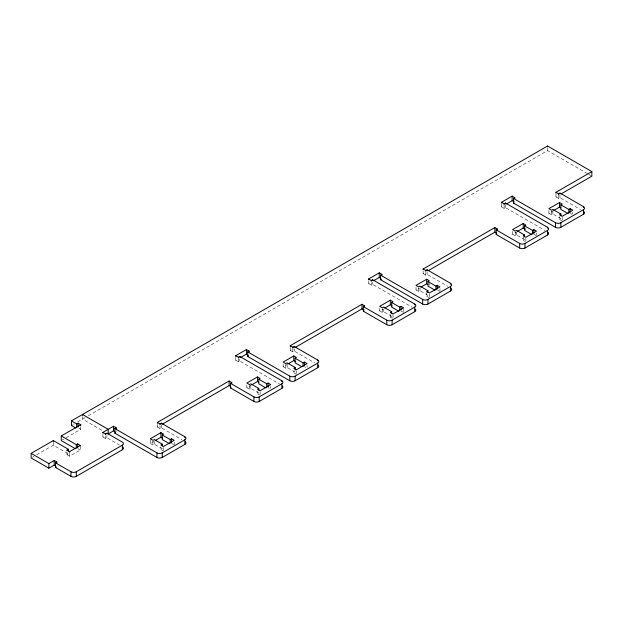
<?xml version="1.0" encoding="UTF-8"?>
<svg xmlns="http://www.w3.org/2000/svg" width="623" height="623" viewBox="0 0 623 623"><rect width="100%" height="100%" fill="white"/><g stroke="black" fill="none" stroke-linecap="round" stroke-linejoin="round"><path stroke-width="0.47" stroke-dasharray="3.12 2.34" d="M73.53 424.294L74.223 423.889M77.68 421.896L85.849 417.176M88.341 415.743L547.562 150.61L587.668 173.77M32.536 457.165L33.915 456.363M36.687 454.767L53.298 445.18L68.351 453.871L68.351 452.43M62.487 439.869L63.702 439.168M66.139 437.767L80.756 429.325L80.756 426.739M67.027 452.337L67.027 454.642L68.351 453.871M67.027 454.642L69.683 456.176L80.312 450.04L80.312 446.87M102.896 434.41L102.896 436.996L104.563 436.038M235.767 357.407L235.767 360.289L238.22 358.871M368.637 280.989L368.637 283.574L370.264 282.632M501.499 203.986L501.499 206.867L503.952 205.45M102.896 436.996L105.552 438.53L106.883 437.767L119.437 445.009M235.767 360.289L238.422 361.823L239.754 361.052L279.299 383.885M368.637 283.574L371.292 285.108L372.616 284.345L412.169 307.178M501.499 206.867L504.155 208.401L505.487 207.63L545.039 230.463M157.378 424.434L157.378 427.028L159.044 426.062M290.24 347.439L290.24 350.313L292.748 348.872M423.11 271.013L423.11 273.606L424.777 272.64M555.973 194.018L555.973 196.891L558.216 195.599M157.378 427.028L160.033 428.562L161.357 427.791L181.9 439.651M290.24 350.313L292.896 351.847L294.227 351.084L314.763 362.936M423.11 273.606L425.766 275.14L427.098 274.369L447.633 286.23M555.973 196.891L558.636 198.426L559.96 197.662L580.504 209.515M150.291 439.706L150.291 443.389L153.562 441.497M246.84 384.882L246.84 387.646L250.929 385.287M283.154 363.918L283.154 366.682L287.242 364.315M379.703 308.175L379.703 310.939L382.974 309.047M416.024 287.203L416.024 289.968L419.295 288.083M512.573 231.468L512.573 234.225L516.662 231.865M548.886 210.496L548.886 213.261L552.975 210.901M150.291 443.389L152.947 444.923L154.27 444.152L162.245 448.755L160.921 449.526L160.921 446.761M246.84 387.646L249.496 389.18L250.828 388.409L258.794 393.02L257.47 393.783L257.47 391.018M283.154 366.682L285.809 368.216L287.141 367.445L295.115 372.048L293.783 372.819L293.783 370.973M379.703 310.939L382.366 312.473L383.69 311.702L391.665 316.305L391.665 314.467M416.024 289.968L418.679 291.502L420.011 290.739L427.978 295.341L426.654 296.104L426.654 292.421M512.573 234.225L515.229 235.759L516.56 234.996L524.527 239.598L523.203 240.361L523.203 236.678M548.886 213.261L551.55 214.795L552.874 214.024L560.848 218.626L559.516 219.397L559.516 216.633M390.333 314.311L390.333 317.076L391.665 316.305M588.509 174.253L591.85 176.184M570.146 213.261L572.14 214.405M559.516 219.397L562.18 220.931M533.833 234.225L536.489 235.759M523.203 240.361L525.197 241.514M437.946 290.349L439.277 291.12M426.654 296.104L429.309 297.638M400.963 310.939L403.618 312.473M390.333 317.076L392.326 318.221M304.413 366.682L305.745 367.445M293.783 372.819L296.439 374.353M268.1 387.646L269.424 388.409M257.47 393.783L259.464 394.935M171.543 443.389L173.537 444.542M160.921 449.526L163.576 451.06M101.79 430.22L82.524 419.1L82.524 416.507M78.926 428.274L80.756 429.325M77.82 448.599L80.312 450.04M572.802 212.03L572.802 213.876M562.18 217.248L562.18 220.012M559.96 194.781L559.96 197.662M558.636 195.552L558.636 198.426M552.874 211.267L552.874 214.024M551.55 211.111L551.55 214.795M547.562 148.025L547.562 150.61M536.489 233.002L536.489 234.84M525.859 227.784L525.859 229.622M525.859 238.212L525.859 240.976M516.56 232.231L516.56 234.996M515.229 232.075L515.229 235.759M514.785 200.824L514.785 201.688M505.487 204.757L505.487 207.63M504.155 205.52L504.155 208.401M439.939 288.745L439.939 291.502M429.309 283.527L429.309 285.365M429.309 293.955L429.309 296.719M427.098 271.784L427.098 274.369M425.766 272.547L425.766 275.14M420.011 287.974L420.011 290.739M418.679 287.818L418.679 291.502M403.618 308.79L403.618 311.547M392.988 314.926L392.988 317.683M383.69 308.938L383.69 311.702M382.366 308.79L382.366 312.473M372.616 282.04L372.616 284.345M371.292 282.811L371.292 285.108M364.65 309.273L364.65 309.849M307.069 365.452L307.069 367.29M296.439 370.669L296.439 373.426M294.227 348.779L294.227 351.084M292.896 348.973L292.896 351.847M287.141 364.681L287.141 367.445M285.809 364.533L285.809 368.216M270.756 386.416L270.756 388.261M260.126 391.633L260.126 394.398M250.828 385.653L250.828 388.409M249.496 385.497L249.496 389.18M239.754 359.043L239.754 361.052M238.422 358.941L238.422 361.823M174.206 442.159L174.206 444.923M163.576 447.376L163.576 450.141M161.357 425.205L161.357 427.791M160.033 425.968L160.033 428.562M154.27 441.395L154.27 444.152M152.947 441.24L152.947 444.923M116.182 430.664L116.182 431.529M106.883 435.461L106.883 437.767M105.552 436.232L105.552 438.53M69.683 453.295L69.683 456.176M53.298 442.299L53.298 445.18"/><path stroke-width="0.93" d="M75.772 427.985L71.45 425.486L71.45 420.883L547.562 146.008L591.85 171.582L591.85 176.184L561.206 193.87M71.45 425.486L72.143 425.088M71.45 420.883L76.769 423.952L78.093 423.188L80.756 424.722L80.756 425.587M55.844 466.082L54.178 465.124L48.867 468.192L31.15 457.96L31.15 453.357L53.298 440.578L68.351 449.269L68.351 451.286M75.383 448.724L61.264 440.578L61.264 435.975L80.756 424.722M67.027 450.896L67.027 450.04L68.351 449.269M61.264 435.975L76.325 444.666L77.657 443.903L80.312 445.437L80.312 446.294M31.15 453.357L48.867 463.59L54.178 460.522L56.841 462.056L56.841 462.92M67.027 450.04L69.683 451.574L80.312 445.437M102.896 433.258L102.896 432.393L113.526 426.257L116.182 427.791L116.182 428.943M235.767 356.543L235.767 355.686L246.397 349.55L249.052 351.084L249.052 351.94M368.637 279.836L368.637 278.972L379.259 272.835L381.922 274.369L381.922 275.234M501.499 203.129L501.499 202.265L512.129 196.128L514.785 197.662L514.785 198.527M123.004 447.197A3.761 2.173 0 0 1 122.357 449.759L76.294 476.354A3.761 2.173 0 0 1 70.975 476.354L55.509 467.421L55.509 462.819L56.841 462.056M102.896 432.393L105.552 433.927L106.883 433.164L122.381 442.112A3.761 2.173 0 0 1 122.357 445.157L122.357 449.759M185.272 441.645A3.761 2.173 0 0 1 184.836 444.409L162.245 457.453A3.761 2.173 0 0 1 156.934 457.453L114.858 433.164L114.858 428.562L116.182 427.791M235.767 355.686L238.422 357.22L239.754 356.449L281.83 380.739A3.761 2.173 0 0 1 281.83 383.807L281.83 388.409L259.238 401.453A3.761 2.173 0 0 1 253.927 401.453L230.448 387.903L230.448 383.301L231.779 382.53L231.779 383.394M318.143 364.938A3.761 2.173 0 0 1 317.699 367.702L295.115 380.739A3.761 2.173 0 0 1 289.796 380.739L247.72 356.449L247.72 351.847L249.052 351.084M368.637 278.972L371.292 280.506L372.616 279.743L414.692 304.032A3.761 2.173 0 0 1 414.692 307.1L414.692 311.702L392.108 324.747A3.761 2.173 0 0 1 386.79 324.747L363.318 311.189L363.318 306.586L364.65 305.823L364.65 306.687M450.795 288.067A3.761 2.173 0 0 1 450.569 290.988L427.978 304.032A3.761 2.173 0 0 1 422.667 304.032L380.591 279.743L380.591 275.14L381.922 274.369M501.499 202.265L504.155 203.799L505.487 203.028L547.562 227.325A3.761 2.173 0 0 1 547.562 230.393L547.562 234.996L524.971 248.032A3.761 2.173 0 0 1 519.66 248.032L496.188 234.482L496.188 229.879L497.512 229.108L497.512 229.973M584.062 211.695A3.761 2.173 0 0 1 583.432 214.281L560.848 227.325A3.761 2.173 0 0 1 555.529 227.325L513.461 203.028L513.461 198.426L514.785 197.662M115.021 431.723L113.526 430.859L108.215 433.927L108.215 429.325L82.524 414.497L82.524 415.354M240.673 357.454L246.397 354.152L248.219 355.203M373.535 280.747L379.259 277.437L380.926 278.395M506.406 204.033L512.129 200.731L513.625 201.595M55.509 467.421L56.171 467.04M114.858 433.164L115.605 432.728M247.72 356.449L248.39 356.068M380.591 279.743L381.253 279.353M513.461 203.028L514.123 202.646M157.378 423.282L157.378 422.417L229.124 380.996L231.779 382.53M290.24 346.575L290.24 345.71L361.986 304.289L364.65 305.823M423.11 269.86L423.11 269.004L494.857 227.574L497.512 229.108M555.973 193.153L555.973 192.289L591.85 171.582M55.509 462.819L70.975 471.751A3.761 2.173 0 0 0 76.294 471.751L122.357 445.157M157.378 422.417L160.033 423.959L161.357 423.188L184.836 436.739A3.761 2.173 0 0 1 184.836 439.807L184.836 444.409M290.24 345.71L292.896 347.245L294.227 346.481L317.699 360.032A3.761 2.173 0 0 1 317.699 363.1L317.699 367.702M423.11 269.004L425.766 270.538L427.098 269.767L450.569 283.317A3.761 2.173 0 0 1 450.569 286.385L450.569 290.988M555.973 192.289L558.636 193.823L559.96 193.06L583.432 206.61A3.761 2.173 0 0 1 583.432 209.678L583.432 214.281M162.377 424.131L229.124 385.598L230.783 386.556M295.247 347.424L361.986 308.891L363.482 309.756M428.118 270.717L494.857 232.177L496.188 232.947M230.448 387.903L231.117 387.522M363.318 311.189L363.98 310.807M496.188 234.482L496.85 234.1M169.417 443.693L162.245 439.55L162.245 434.947L163.576 434.184L160.921 432.65L150.291 438.787L152.947 440.321L154.27 439.55L162.245 444.152L162.245 445.998M265.974 387.95L258.794 383.807L258.794 379.205L260.126 378.441L257.47 376.907L246.84 383.044L249.496 384.578L250.828 383.807L258.794 388.409L258.794 390.255M301.493 366.526L295.115 362.843L295.115 358.241L296.439 357.47L293.783 355.935L283.154 362.08L285.809 363.614L287.141 362.843L295.115 367.445L295.115 370.21M398.837 311.243L391.665 307.1L391.665 302.498L392.988 301.734L390.333 300.193L379.703 306.337L382.366 307.871L383.69 307.1L391.665 311.702L391.665 313.54M435.158 290.279L427.978 286.136L427.978 281.534L429.309 280.763L426.654 279.229L416.024 285.365L418.679 286.899L420.011 286.136L427.978 290.739L427.978 292.576M531.707 234.536L524.527 230.393L524.527 225.791L525.859 225.02L523.203 223.486L512.573 229.622L515.229 231.156L516.56 230.393L524.527 234.996L524.527 236.833M568.02 213.564L560.848 209.421L560.848 204.819L562.18 204.056L559.516 202.522L548.886 208.658L551.55 210.192L552.874 209.421L560.848 214.024L560.848 215.87M155.197 440.554L160.921 437.253L162.245 438.016M251.747 384.812L257.47 381.51L258.794 382.273M288.06 363.848L293.783 360.546L295.777 361.69M384.609 308.105L390.333 304.803L392.326 305.948M420.93 287.133L426.654 283.831L427.978 284.602M517.479 231.39L523.203 228.088L525.197 229.241M553.792 210.426L559.516 207.124L560.848 207.887M162.245 444.152L160.921 444.923L163.576 446.457L174.206 440.321L171.543 438.787L170.219 439.55L162.245 434.947M258.794 388.409L257.47 389.18L260.126 390.714L270.756 384.578L268.1 383.044L266.769 383.807L258.794 379.205M295.115 367.445L293.783 368.216L296.439 369.751L307.069 363.614L304.413 362.08L303.082 362.843L295.115 358.241M391.665 311.702L390.333 312.473L392.988 314.008L403.618 307.871L400.963 306.337L399.639 307.1L391.665 302.498M427.978 290.739L426.654 291.502L429.309 293.036L439.939 286.899L437.284 285.365L435.952 286.136L427.978 281.534M524.527 234.996L523.203 235.759L525.859 237.293L536.489 231.156L533.833 229.622L532.501 230.393L524.527 225.791M560.848 214.024L559.516 214.795L562.18 216.329L572.802 210.192L570.146 208.658L568.822 209.421L560.848 204.819M114.858 428.562L156.934 452.851A3.761 2.173 0 0 0 162.245 452.851L184.836 439.807M230.448 383.301L253.927 396.851A3.761 2.173 0 0 0 259.238 396.851L281.83 383.807M247.72 351.847L289.796 376.136A3.761 2.173 0 0 0 295.115 376.136L317.699 363.1M363.318 306.586L386.79 320.144A3.761 2.173 0 0 0 392.108 320.144L414.692 307.1M380.591 275.14L422.667 299.429A3.761 2.173 0 0 0 427.978 299.429L450.569 286.385M496.188 229.879L519.66 243.429A3.761 2.173 0 0 0 524.971 243.429L547.562 230.393M513.461 198.426L555.529 222.723A3.761 2.173 0 0 0 560.848 222.723L583.432 209.678M583.432 206.61L583.432 207.475M570.146 208.658L570.146 212.334M568.822 209.421L568.822 213.105M560.848 222.723L560.848 227.325M559.96 193.06L559.96 193.924M559.516 202.522L559.516 207.124M558.636 193.823L558.636 194.688M555.529 222.723L555.529 227.325M547.562 146.008L547.562 146.872M547.562 227.325L547.562 228.182M533.833 229.622L533.833 233.306M532.501 230.393L532.501 234.069M524.971 243.429L524.971 248.032M523.203 223.486L523.203 228.088M519.66 243.429L519.66 248.032M512.129 196.128L512.129 200.731M505.487 203.028L505.487 203.892M504.155 203.799L504.155 204.663M494.857 227.574L494.857 232.177M450.569 283.317L450.569 284.181M437.284 285.365L437.284 289.049M435.952 286.136L435.952 289.812M427.978 299.429L427.978 304.032M427.098 269.767L427.098 270.631M426.654 279.229L426.654 283.831M425.766 270.538L425.766 271.394M422.667 299.429L422.667 304.032M414.692 304.032L414.692 304.896M400.963 306.337L400.963 310.013M399.639 307.1L399.639 310.784M392.108 320.144L392.108 324.747M390.333 300.193L390.333 304.803M386.79 320.144L386.79 324.747M379.259 272.835L379.259 277.437M372.616 279.743L372.616 280.607M371.292 280.506L371.292 281.37M361.986 304.289L361.986 308.891M317.699 360.032L317.699 360.896M304.413 362.08L304.413 365.756M303.082 362.843L303.082 366.526M295.115 376.136L295.115 380.739M294.227 346.481L294.227 347.338M293.783 355.935L293.783 360.546M292.896 347.245L292.896 348.109M289.796 376.136L289.796 380.739M281.83 380.739L281.83 381.603M268.1 383.044L268.1 386.727M266.769 383.807L266.769 387.49M259.238 396.851L259.238 401.453M257.47 376.907L257.47 381.51M253.927 396.851L253.927 401.453M246.397 349.55L246.397 354.152M239.754 356.449L239.754 357.314M238.422 357.22L238.422 358.077M229.124 380.996L229.124 385.598M184.836 436.739L184.836 437.603M171.543 438.787L171.543 442.47M170.219 439.55L170.219 443.233M162.245 452.851L162.245 457.453M161.357 423.188L161.357 424.053M160.921 432.65L160.921 437.253M160.033 423.959L160.033 424.816M156.934 452.851L156.934 457.453M113.526 426.257L113.526 430.859M106.883 433.164L106.883 434.021M105.552 433.927L105.552 434.792M78.093 423.188L78.093 426.926M77.657 443.903L77.657 447.641M76.769 423.952L76.769 427.697M76.325 444.666L76.325 448.116M76.294 471.751L76.294 476.354M70.975 471.751L70.975 476.354M69.683 451.574L69.683 452.43M54.178 460.522L54.178 465.124M53.298 440.578L53.298 441.442M48.867 463.59L48.867 468.192M547.999 232.231A3.761 2.173 0 0 1 547.562 234.996M415.323 309.117A3.761 2.173 0 0 1 414.692 311.702M282.453 385.824A3.761 2.173 0 0 1 281.83 388.409"/></g></svg>
